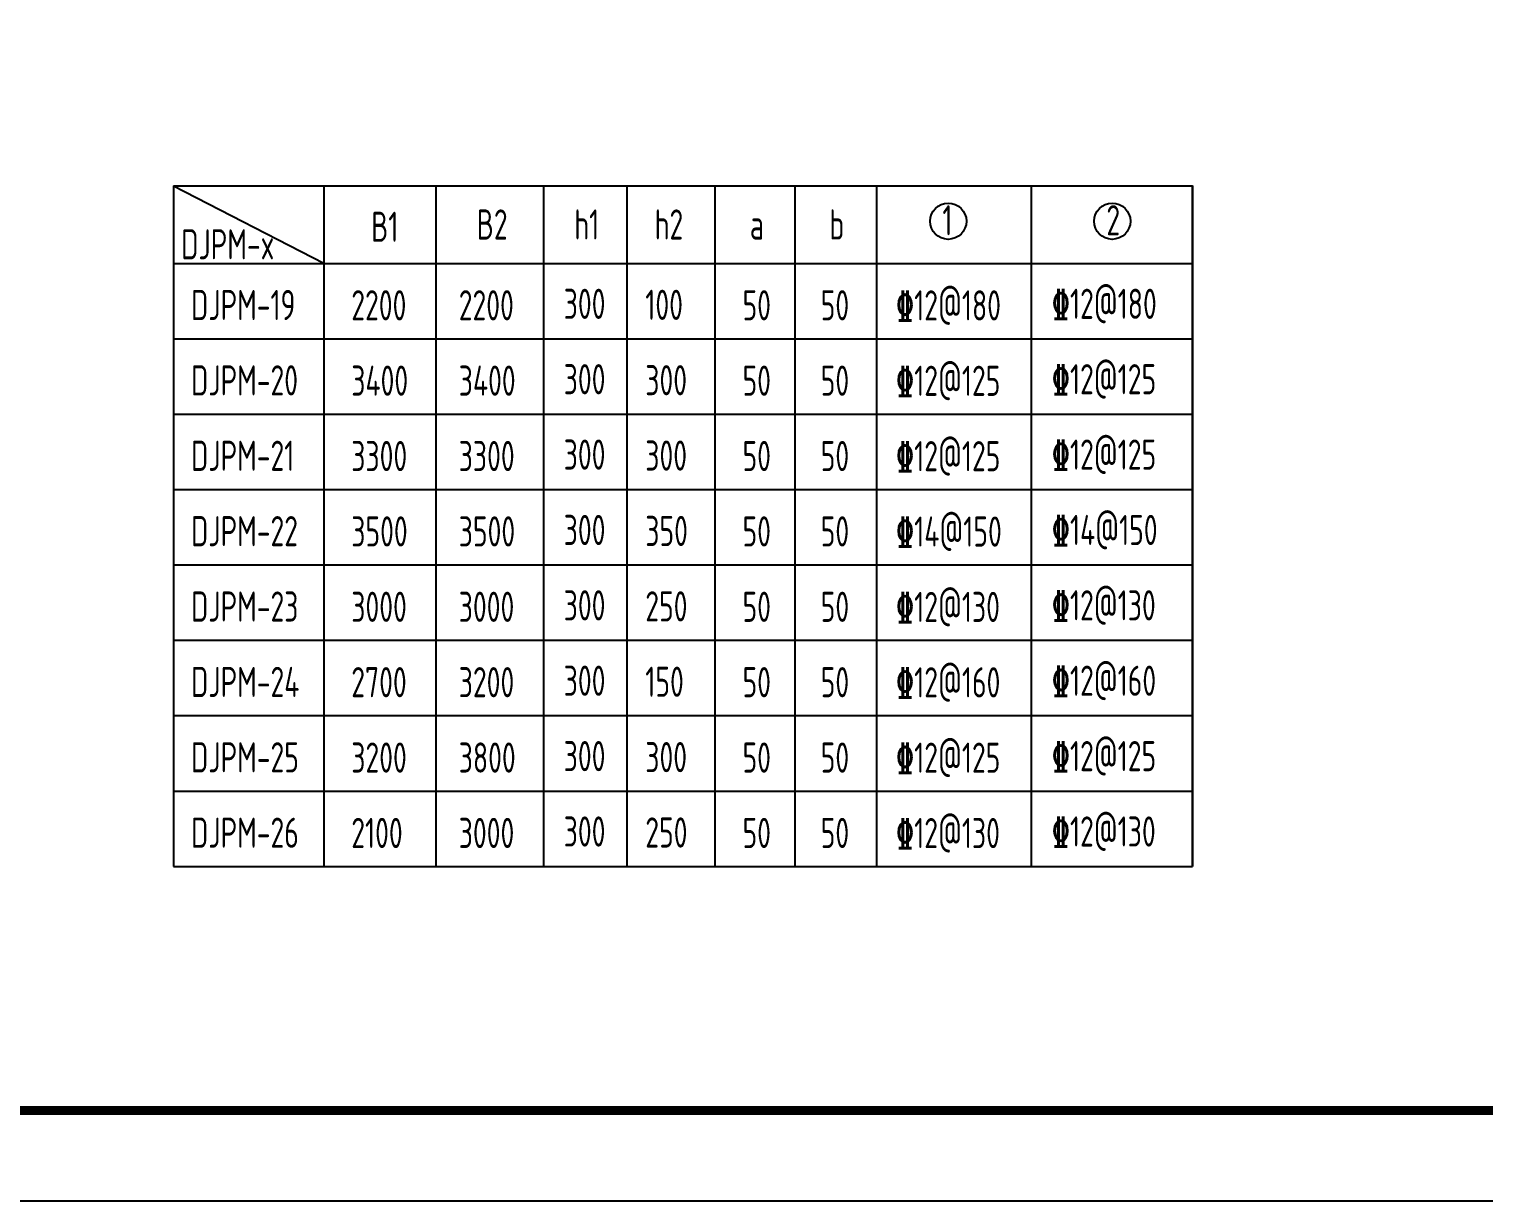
# Model space of a CAD drawing. Extents: x 8268344 to 8869063, y 669070 to 951310.
# Drawn here: x 8306829 to 8326130, y 692830 to 708375 of the extents above; entities that cross this region are included whole.
import ezdxf

# ---------------------------------------------------------------- set-up
doc = ezdxf.new("R2010")
doc.units = 0
doc.header["$LTSCALE"] = 1000
doc.layers.get('0').update_dxf_attribs({"linetype": 'CONTINUOUS'})
doc.layers.add('PUB_TEXT', color=7, linetype='CONTINUOUS')
doc.layers.add('PUB_TITLE', color=255, linetype='CONTINUOUS')
doc.styles.add('TSSD_REIN', font='Tssdeng.shx', dxfattribs={"width": 0.7, "bigfont": 'hztxt.shx'})

msp = doc.modelspace()

# ---------------------------------------------------------------- linework, layer by layer
for p, q in [((8308742.9, 706297.2), (8308742.9, 697266.9)), ((8308742.9, 706297.2), (8322263.8, 706297.2)), ((8308745.5, 706296.6), (8310740, 705269.4)), ((8310740.1, 706297.2), (8310740.1, 697266.9)), ((8312224.2, 706297.2), (8312224.2, 697266.9)), ((8313655.5, 706297.2), (8313655.5, 697266.9)), ((8314758.2, 706297.2), (8314758.2, 697266.9)), ((8315925.6, 706297.2), (8315925.6, 697266.9)), ((8316989.9, 706297.2), (8316989.9, 697266.9)), ((8318070.5, 706297.2), (8318070.5, 697266.9)), ((8318070.5, 706297.2), (8318070.5, 697266.9)), ((8320121.6, 706297.2), (8320121.6, 697266.9)), ((8322261.2, 706297.8), (8322261.2, 697266.9)), ((8322263.8, 706297.2), (8322263.8, 697266.9)), ((8308742.9, 705266.9), (8322263.8, 705266.9)), ((8308742.9, 704266.9), (8322263.8, 704266.9)), ((8308742.9, 703266.9), (8322263.8, 703266.9)), ((8308742.9, 702266.9), (8322263.8, 702266.9)), ((8308742.9, 701266.9), (8322263.8, 701266.9)), ((8308742.9, 700266.9), (8322263.8, 700266.9)), ((8308742.9, 699266.9), (8322263.8, 699266.9)), ((8308742.9, 698266.9), (8322263.8, 698266.9)), ((8308742.9, 697266.9), (8322263.8, 697266.9))]:
    msp.add_line(p, q)
for centre in [(8319023.5, 705826.3), (8321198.9, 705826.3)]:
    msp.add_circle(centre, 240.9)
at = {"layer": 'PUB_TITLE'}
msp.add_lwpolyline([(8271344, 692829.7), (8397464, 692829.7), (8397464, 764109.7), (8271344, 764109.7)], close=True, dxfattribs=at)
at = {"layer": 'PUB_TITLE', "const_width": 120}
msp.add_lwpolyline([(8274344, 694029.7), (8396264, 694029.7), (8396264, 762909.7), (8274344, 762909.7)], close=True, dxfattribs=at)

# ---------------------------------------------------------------- texts
at = {"layer": 'PUB_TEXT', "style": 'TSSD_REIN', "width": 0.7}
for s, p in [('1', (8318945.8, 705638.8)), ('2', (8321121.2, 705638.8)), ('B1', (8311367.5, 705552.9)), ('B2', (8312767.8, 705582.6)), ('h1', (8314061.9, 705582.6)), ('h2', (8315127.9, 705582.6)), ('a', (8316390.8, 705582.6)), ('b', (8317446.4, 705582.6)), ('DJPM-x', (8308846.8, 705320.2)), ('DJPM-19', (8308977.4, 704514.5)), ('2200', (8311103.7, 704510.9)), ('2200', (8312529.5, 704510.9)), ('300', (8313922.1, 704530.1)), ('100', (8315004.3, 704516.9)), ('50', (8316294, 704510.9)), ('50', (8317331.3, 704510.9)), ('%%13212@180', (8318331.5, 704509.1)), ('%%13212@180', (8320398.3, 704530.2)), ('DJPM-20', (8308977.4, 703514.5)), ('3400', (8311103.7, 703510.9)), ('3400', (8312529.5, 703510.9)), ('300', (8313922.1, 703530.1)), ('300', (8315004.3, 703516.9)), ('50', (8316294, 703510.9)), ('50', (8317331.3, 703510.9)), ('%%13212@125', (8318331.5, 703509.1)), ('%%13212@125', (8320398.3, 703530.2)), ('300', (8313922.1, 702530.1)), ('%%13212@125', (8318331.5, 702509.1)), ('%%13212@125', (8320398.3, 702530.2)), ('DJPM-21', (8308977.4, 702514.5)), ('3300', (8311103.7, 702510.9)), ('3300', (8312529.5, 702510.9)), ('300', (8315004.3, 702516.9)), ('50', (8316294, 702510.9)), ('50', (8317331.3, 702510.9)), ('%%13214@150', (8318331.5, 701509.1)), ('%%13214@150', (8320398.3, 701530.2)), ('DJPM-22', (8308977.4, 701514.5)), ('3500', (8311103.7, 701510.9)), ('3500', (8312529.5, 701510.9)), ('300', (8313922.1, 701530.1)), ('350', (8315004.3, 701516.9)), ('50', (8316294, 701510.9)), ('50', (8317331.3, 701510.9)), ('DJPM-23', (8308977.4, 700514.5)), ('3000', (8311103.7, 700510.9)), ('3000', (8312529.5, 700510.9)), ('300', (8313922.1, 700530.1)), ('250', (8315004.3, 700516.9)), ('50', (8316294, 700510.9)), ('50', (8317331.3, 700510.9)), ('%%13212@130', (8318331.5, 700509.1)), ('%%13212@130', (8320398.3, 700530.2)), ('DJPM-24', (8308977.4, 699514.5)), ('2700', (8311103.7, 699510.9)), ('3200', (8312529.5, 699510.9)), ('300', (8313922.1, 699530.1)), ('150', (8315004.3, 699516.9)), ('50', (8316294, 699510.9)), ('50', (8317331.3, 699510.9)), ('%%13212@160', (8318331.5, 699509.1)), ('%%13212@160', (8320398.3, 699530.2)), ('DJPM-25', (8308977.4, 698514.5)), ('3200', (8311103.7, 698510.9)), ('3800', (8312529.5, 698510.9)), ('300', (8313922.1, 698530.1)), ('300', (8315004.3, 698516.9)), ('50', (8316294, 698510.9)), ('50', (8317331.3, 698510.9)), ('%%13212@125', (8318331.5, 698509.1)), ('%%13212@125', (8320398.3, 698530.2)), ('DJPM-26', (8308977.4, 697514.5)), ('3000', (8312529.5, 697510.9)), ('300', (8313922.1, 697530.1)), ('250', (8315004.3, 697516.9)), ('%%13212@130', (8318331.5, 697509.1)), ('%%13212@130', (8320398.3, 697530.2)), ('2100', (8311103.7, 697510.9)), ('50', (8316294, 697510.9)), ('50', (8317331.3, 697510.9))]:
    msp.add_text(s, height=400, dxfattribs=at).set_placement(p)

doc.saveas('drawing.dxf')
